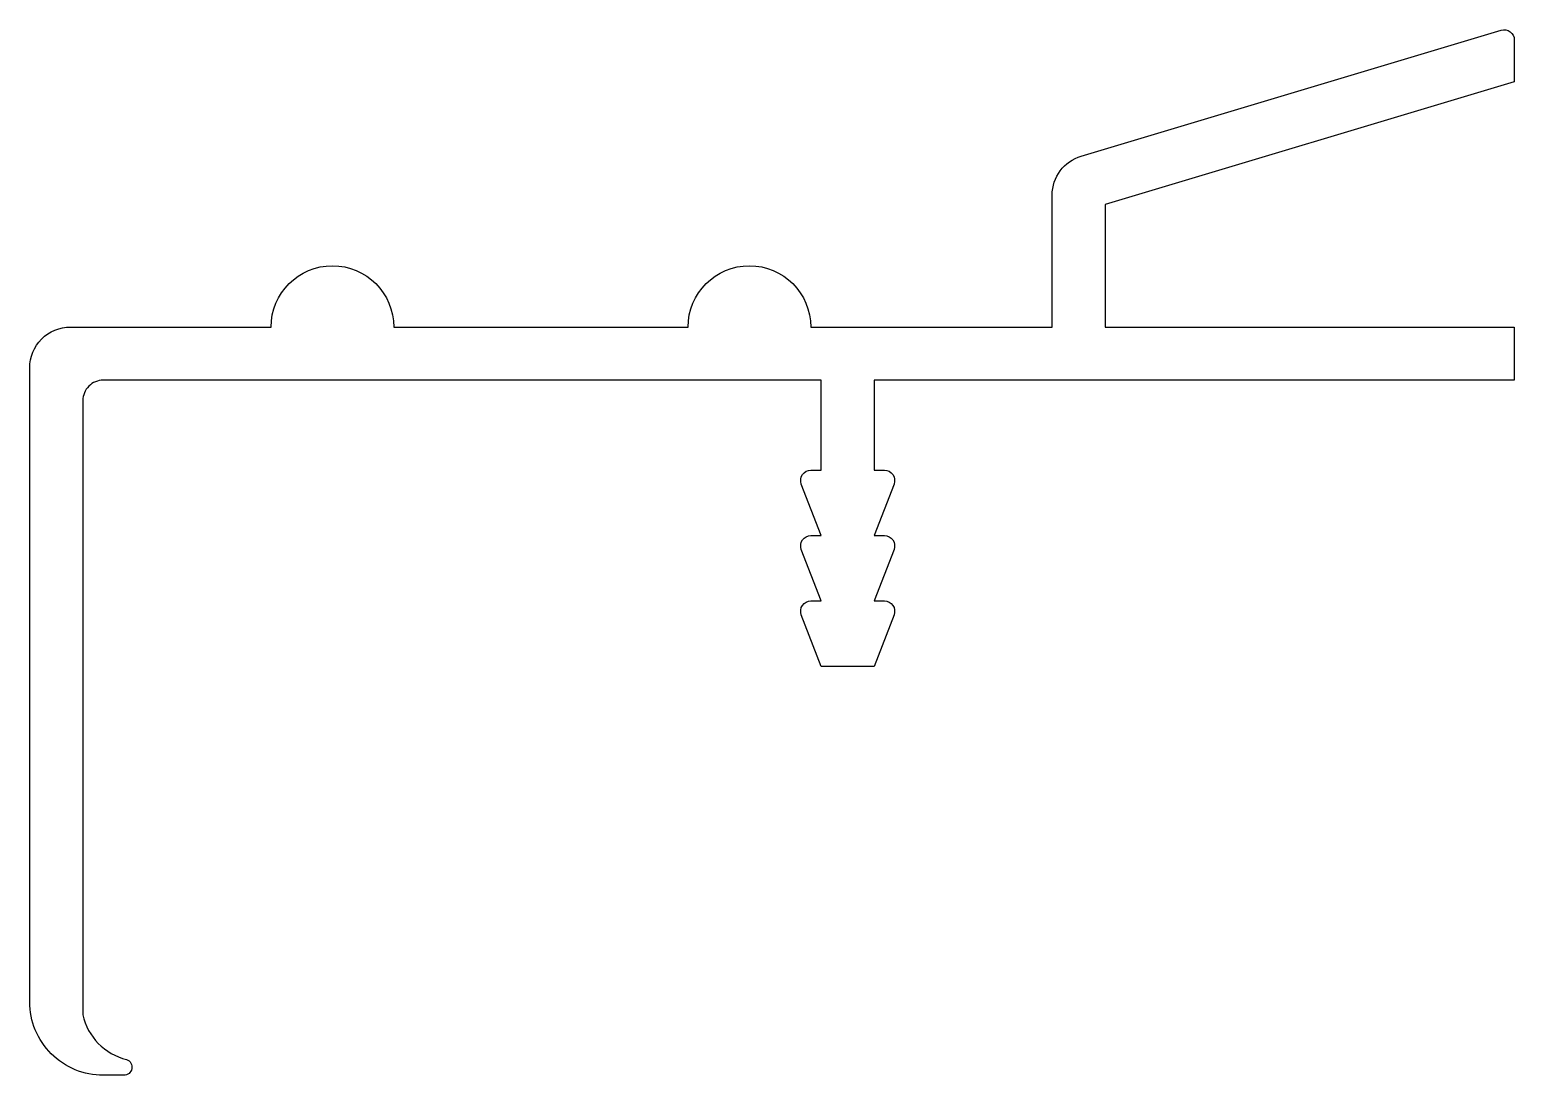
# Model space of a CAD drawing. Extents: x 225.1 to 261.4, y 292.1 to 317.7.
import ezdxf

# ---------------------------------------------------------------- set-up
doc = ezdxf.new("R2010")
doc.units = 0
doc.layers.get('0').update_dxf_attribs({"linetype": 'CONTINUOUS'})

msp = doc.modelspace()

# ---------------------------------------------------------------- linework, layer by layer
msp.add_line((245.148, 302.121), (245.148, 302.121))
msp.add_lwpolyline([(251.448, 310.421), (261.448, 310.421), (261.448, 309.121), (245.798, 309.121), (245.798, 306.921), (246.048, 306.921, -0.52603), (246.282, 306.582), (245.798, 305.321), (246.048, 305.321, -0.52603), (246.282, 304.982), (245.798, 303.721), (246.048, 303.721, -0.52603), (246.282, 303.382), (245.798, 302.121), (244.498, 302.121), (244.015, 303.382, -0.52603), (244.248, 303.721), (244.498, 303.721), (244.015, 304.982, -0.52603), (244.248, 305.321), (244.498, 305.321), (244.015, 306.582, -0.52603), (244.248, 306.921), (244.498, 306.921), (244.498, 309.121), (226.948, 309.121, 0.414214), (226.448, 308.621), (226.448, 293.601, 0.288516), (227.518, 292.509, -0.836737), (227.448, 292.121), (226.948, 292.121, -0.414214), (225.148, 293.921), (225.148, 309.421, -0.414214), (226.148, 310.421), (231.05, 310.421, -1), (234.05, 310.421), (241.246, 310.421, -1), (244.246, 310.421), (250.148, 310.421), (250.148, 313.645, -0.331206), (250.861, 314.602), (261.127, 317.682, -0.502397), (261.448, 317.443), (261.448, 316.421), (251.448, 313.421)], format="xyb", close=True)

doc.saveas('drawing.dxf')
